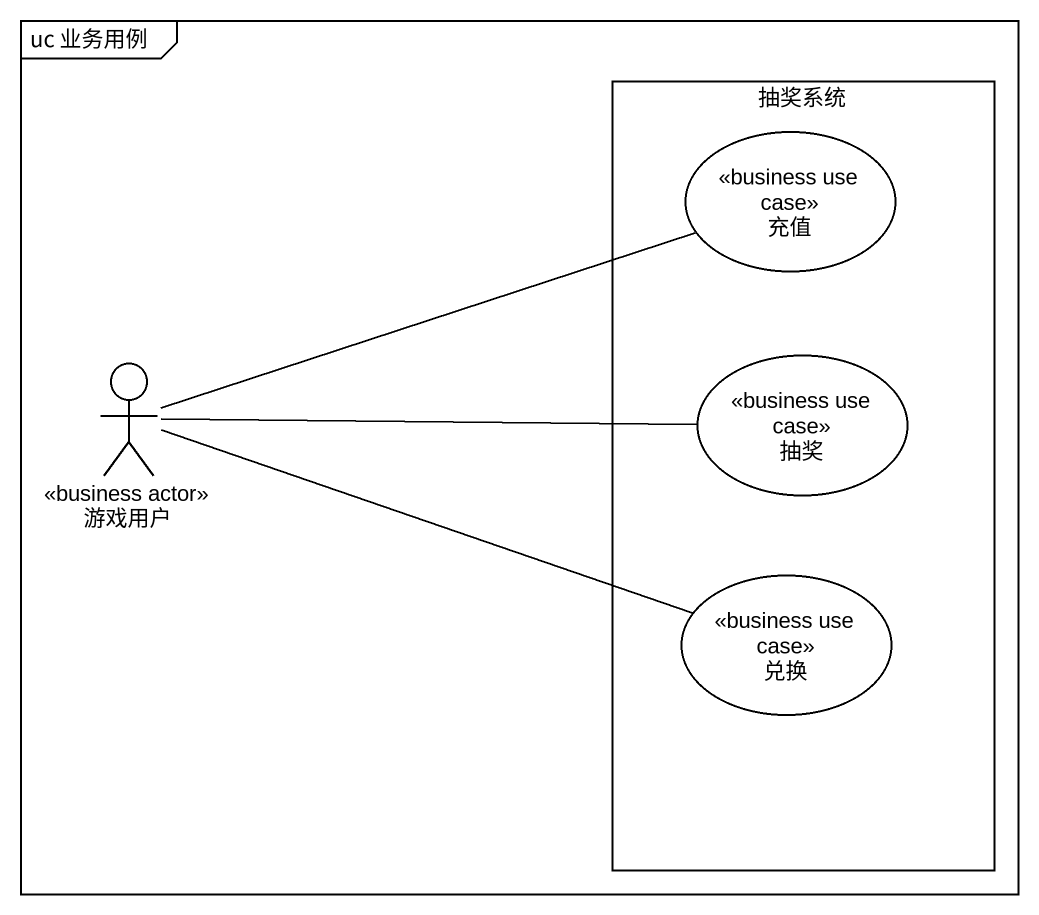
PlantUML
@startuml
mainframe uc 业务用例
rectangle 抽奖系统 {
  usecase 充值 <<business use case>>
  usecase 抽奖 <<business use case>>
  usecase 兑换 <<business use case>>
}
actor 游戏用户 <<business actor>>
游戏用户 -right- 充值
游戏用户 -right- 抽奖
游戏用户 -right- 兑换
@enduml
